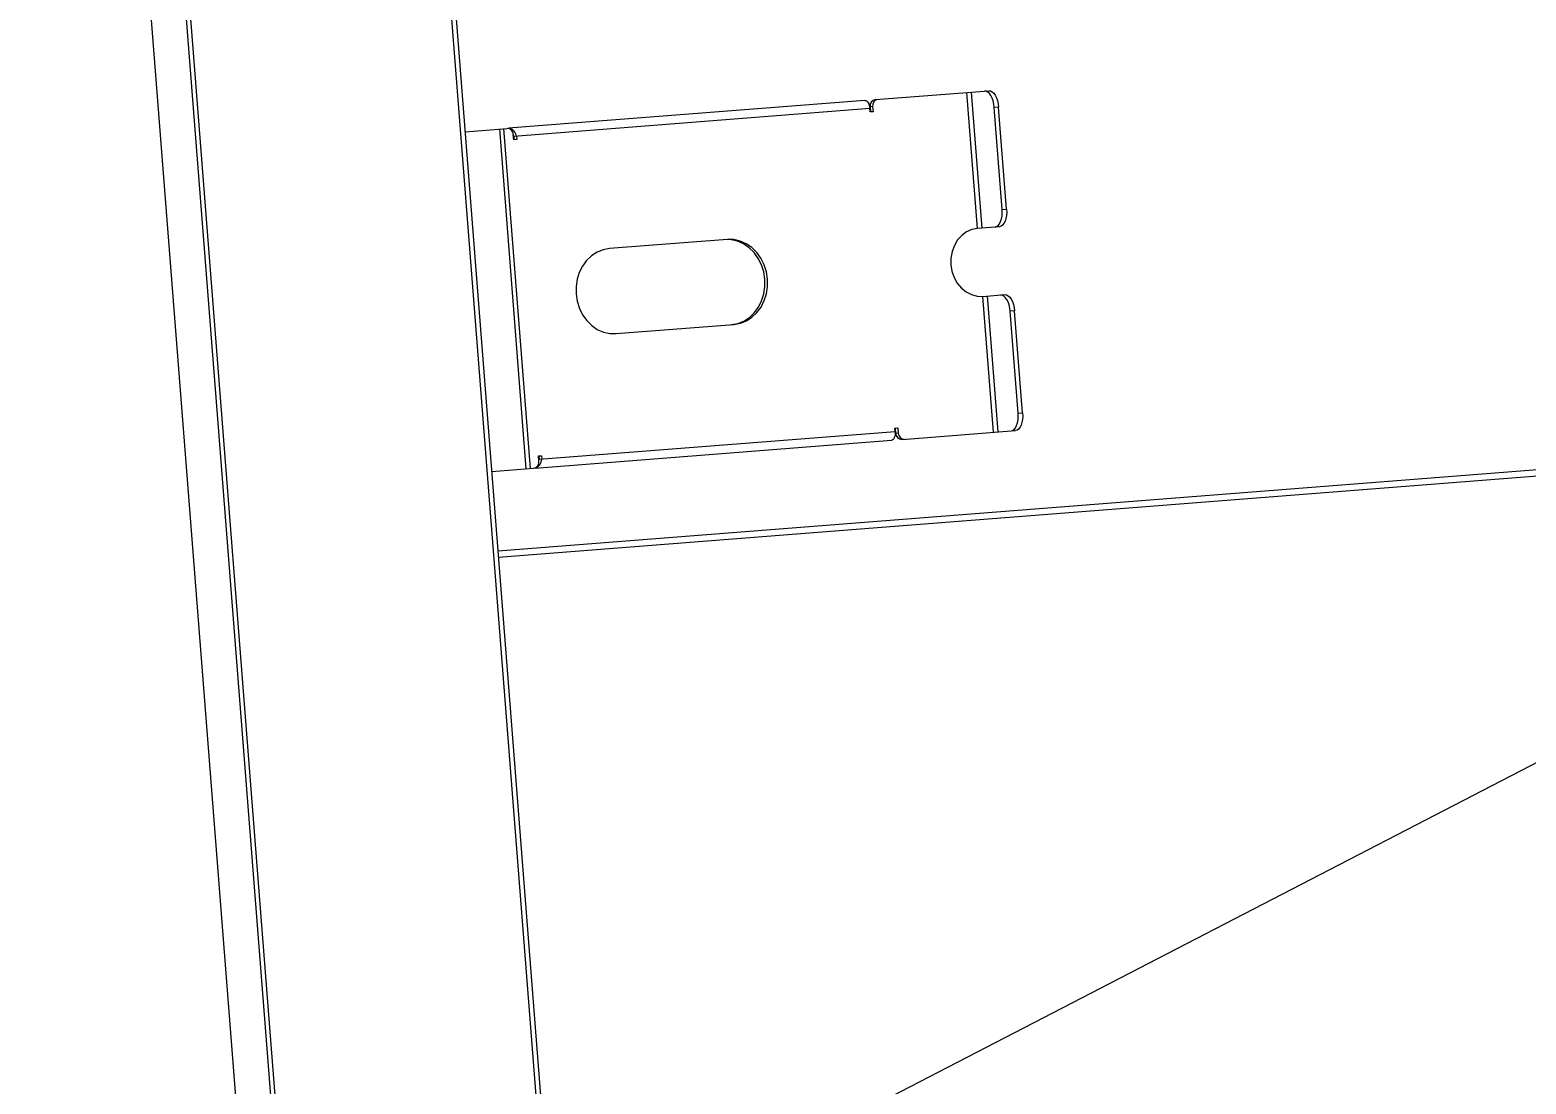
# Model space of a CAD drawing. Header units: millimetres. Extents: x 1954135 to 2038297, y 1349223 to 1397094.
# Drawn here: x 2001489.3 to 2001928, y 1381660 to 1381969.2 of the extents above; entities that cross this region are included whole.
import ezdxf

# ---------------------------------------------------------------- set-up
doc = ezdxf.new("R2010")
doc.units = ezdxf.units.MM
doc.header["$MEASUREMENT"] = 0
doc.layers.get('Defpoints').update_dxf_attribs({"lineweight": 0})
for name, color, linetype, lineweight in [('01_Grundriss (Construction)', 7, 'Continuous', 0), ('10_Einrichtung', 7, 'Continuous', 0), ('13_Ladenbau', 94, 'Continuous', 0)]:
    doc.layers.add(name, color=color, linetype=linetype, lineweight=lineweight)
doc.layers.add('02_Unterzug', color=253, linetype='Continuous', lineweight=0, transparency=0.4)
doc.styles.add('Rossmann', font='ARIALN.TTF', dxfattribs={"height": 100})
doc.styles.add('Style-Arial Narrow', font='ARIALN.TTF')
doc.dimstyles.new('Rossmann', dxfattribs={"dimtxt": 100, "dimasz": 75, "dimexe": 50, "dimexo": 0.0625, "dimgap": 50, "dimtad": 1, "dimdec": 3, "dimlfac": 0.001, "dimzin": 3, "dimtxsty": 'Rossmann', "dimcen": 0, "dimadec": 3, "dimazin": 0, "dimtfac": 1, "dimtdec": 0, "dimtofl": 0, "dimtmove": 0, "dimatfit": 1, "dimfxl": 200, "dimfxlon": 1, "dimfrac": 2, "dimtolj": 1, "dimtzin": 3, "dimarcsym": 0})

# ---------------------------------------------------------------- blocks, each defined once
blk = doc.blocks.new('_Oblique-1')
at = {"color": 0, "linetype": 'ByBlock', "lineweight": -2}
blk.add_line((0.5, 0.5), (-0.5, -0.5), dxfattribs=at)
blk = doc.blocks.new('*D1472')
at = {"layer": '13_Ladenbau', "color": 0, "linetype": 'ByBlock', "lineweight": -2, "transparency": 16777216}
for p, q in [((2001517.81, 1382210.22), (2001498.3, 1382459.46)), ((1998907.29, 1382407.12), (1998926.8, 1382157.89))]:
    blk.add_line(p, q, dxfattribs=at)
at = {"layer": '13_Ladenbau', "color": 94, "linetype": 'Continuous', "lineweight": -2, "transparency": 16777216}
blk.add_line((2001427.43, 1382403.76), (1998997.67, 1382213.59), dxfattribs=at)
at = {"layer": 'Defpoints', "color": 0, "linetype": 'Continuous', "lineweight": 0, "transparency": 16777216}
for p in [(1998871.86, 1382859.75), (1998922.9, 1382207.73), (2001549.61, 1381803.96)]:
    blk.add_point(p, dxfattribs=at)
at = {"layer": '13_Ladenbau', "color": 94, "linetype": 'Continuous', "lineweight": -2, "transparency": 16777216, "xscale": 75, "yscale": 75, "zscale": 75}
for p, rotation in [((2001502.2, 1382409.61), 4.475374000659015), ((1998922.9, 1382207.73), 184.475374000659)]:
    blk.add_blockref('_Oblique-1', p, dxfattribs=dict(at, rotation=rotation))
at = {"layer": '13_Ladenbau', "color": 0, "linetype": 'Continuous', "lineweight": 0, "transparency": 16777216, "insert": (2000203.96, 1382418.43), "char_height": 100, "attachment_point": 5, "rotation": 4.4754, "style": 'Style-Arial Narrow'}
blk.add_mtext('\\A1;2,587', dxfattribs=at)
blk = doc.blocks.new('*U1539')
at = {"layer": '10_Einrichtung', "lineweight": 0, "flags": 128}
blk.add_lwpolyline([(145.48, -680.62), (145.48, 680.62), (-245.48, 680.62), (-245.48, -680.62)], close=True, dxfattribs=at)
blk = doc.blocks.new('*U1541')
at = {"layer": '02_Unterzug', "color": 7}
for p, q in [((-1654.67, 10.18), (-1654.67, 715.43)), ((-1653.37, 10.18), (-1653.37, 715.08)), ((-1732.37, 689.48), (-1732.37, -4.12)), ((-1731.07, 689.48), (-1731.07, -4.47)), ((-1653.37, 472.23), (-1641.12, 472.23)), ((-1643.24, 372.23), (-1643.24, 472.23)), ((-1641.99, 372.23), (-1641.99, 472.23)), ((-1640.64, 472.15), (-1640.64, 472.23)), ((-1535.85, 472.23), (-1640.64, 472.23)), ((-1639.39, 468.73), (-1639.39, 470.23)), ((-1639.27, 469.73), (-1639.39, 469.9)), ((-1639.27, 469.73), (-1639.27, 468.73)), ((-1534.6, 469.73), (-1639.27, 469.73)), ((-1638.52, 469.73), (-1638.52, 468.73)), ((-1534.6, 468.73), (-1534.6, 469.73)), ((-1533.73, 470.23), (-1534.48, 470.23)), ((-1534.48, 470.23), (-1534.48, 468.73)), ((-1533.73, 470.23), (-1533.73, 468.73)), ((-1532.75, 472.23), (-1499.4, 472.23)), ((-1505.82, 432.23), (-1505.82, 472.23)), ((-1504.45, 432.23), (-1504.45, 472.23)), ((-1638.52, 468.73), (-1639.39, 468.73)), ((-1533.73, 468.73), (-1534.6, 468.73)), ((-1496.9, 467.23), (-1498.2, 467.23)), ((-1498.2, 437.23), (-1498.2, 467.23)), ((-1496.9, 437.23), (-1496.9, 467.23)), ((-1579.23, 434.73), (-1613.87, 434.73)), ((-1498.2, 437.23), (-1496.9, 437.23)), ((-1499.4, 432.23), (-1505.82, 432.23)), ((-1613.87, 409.73), (-1579.23, 409.73)), ((-1505.82, 372.23), (-1505.82, 412.23)), ((-1505.82, 412.23), (-1499.4, 412.23)), ((-1504.45, 372.23), (-1504.45, 412.23)), ((-1498.2, 377.23), (-1498.2, 407.23)), ((-1496.9, 407.23), (-1498.2, 407.23)), ((-1496.9, 377.23), (-1496.9, 407.23)), ((-1498.2, 377.23), (-1496.9, 377.23)), ((-1639.39, 375.73), (-1638.52, 375.73)), ((-1639.39, 374.23), (-1639.39, 375.73)), ((-1639.39, 374.55), (-1639.27, 374.73)), ((-1639.27, 375.73), (-1639.27, 374.73)), ((-1639.27, 374.73), (-1534.6, 374.73)), ((-1638.52, 375.73), (-1638.52, 374.73)), ((-1534.6, 375.73), (-1533.73, 375.73)), ((-1534.6, 374.73), (-1534.6, 375.73)), ((-1534.48, 375.73), (-1534.48, 374.23)), ((-1534.48, 374.23), (-1533.73, 374.23)), ((-1533.73, 375.73), (-1533.73, 374.23)), ((-1653.37, 372.23), (-1641.12, 372.23)), ((-1640.64, 372.31), (-1640.64, 372.23)), ((-1640.64, 372.23), (-1535.85, 372.23)), ((-1532.75, 372.23), (-1499.4, 372.23)), ((-1653.37, 348.93), (-1164.67, 348.93)), ((-1162.67, 346.93), (-1653.37, 346.93))]:
    blk.add_line(p, q, dxfattribs=at)
at = {"layer": '02_Unterzug', "color": 7, "flags": 128}
for points in [[(-1535.85, 472.23), (-1535.61, 472.18), (-1535.37, 472.04), (-1535.15, 471.81), (-1534.97, 471.5), (-1534.81, 471.12), (-1534.69, 470.68), (-1534.62, 470.22), (-1534.6, 469.73)], [(-1498.2, 467.23), (-1498.25, 468.2), (-1498.39, 469.14), (-1498.62, 470.01), (-1498.94, 470.76), (-1499.31, 471.39), (-1499.75, 471.85), (-1500.22, 472.13), (-1500.7, 472.23)], [(-1499.4, 472.23), (-1498.92, 472.13), (-1498.45, 471.85), (-1498.02, 471.39), (-1497.64, 470.76), (-1497.33, 470.01), (-1497.09, 469.14), (-1496.95, 468.2), (-1496.9, 467.23)], [(-1613.87, 434.73), (-1615.75, 434.54), (-1617.58, 433.97), (-1619.29, 433.05), (-1620.83, 431.8), (-1622.17, 430.26), (-1623.25, 428.48), (-1624.05, 426.5), (-1624.54, 424.4), (-1624.7, 422.23), (-1624.54, 420.06), (-1624.05, 417.95), (-1623.25, 415.98), (-1622.17, 414.19), (-1620.83, 412.65), (-1619.29, 411.4), (-1617.58, 410.48), (-1615.75, 409.92), (-1613.87, 409.73)], [(-1579.98, 409.73), (-1578.1, 409.92), (-1576.28, 410.48), (-1574.57, 411.4), (-1573.03, 412.65), (-1571.69, 414.19), (-1570.61, 415.98), (-1569.81, 417.95), (-1569.32, 420.06), (-1569.16, 422.23), (-1569.32, 424.4), (-1569.81, 426.5), (-1570.61, 428.48), (-1571.69, 430.26), (-1573.03, 431.8), (-1574.57, 433.05), (-1576.28, 433.97), (-1578.1, 434.54), (-1579.98, 434.73)], [(-1579.23, 409.73), (-1577.35, 409.92), (-1575.53, 410.48), (-1573.82, 411.4), (-1572.28, 412.65), (-1570.94, 414.19), (-1569.86, 415.98), (-1569.06, 417.95), (-1568.57, 420.06), (-1568.41, 422.23), (-1568.57, 424.4), (-1569.06, 426.5), (-1569.86, 428.48), (-1570.94, 430.26), (-1572.28, 431.8), (-1573.82, 433.05), (-1575.53, 433.97), (-1577.35, 434.54), (-1579.23, 434.73)], [(-1500.7, 432.23), (-1500.22, 432.32), (-1499.75, 432.61), (-1499.31, 433.07), (-1498.94, 433.69), (-1498.62, 434.45), (-1498.39, 435.31), (-1498.25, 436.25), (-1498.2, 437.23)], [(-1496.9, 437.23), (-1496.95, 436.25), (-1497.09, 435.31), (-1497.33, 434.45), (-1497.64, 433.69), (-1498.02, 433.07), (-1498.45, 432.61), (-1498.92, 432.32), (-1499.4, 432.23)], [(-1505.82, 432.23), (-1507.51, 432.04), (-1509.13, 431.47), (-1510.63, 430.54), (-1511.94, 429.3), (-1513.02, 427.78), (-1513.82, 426.05), (-1514.31, 424.18), (-1514.48, 422.23), (-1514.31, 420.28), (-1513.82, 418.4), (-1513.02, 416.67), (-1511.94, 415.16), (-1510.63, 413.91), (-1509.13, 412.99), (-1507.51, 412.42), (-1505.82, 412.23)], [(-1498.2, 407.23), (-1498.25, 408.2), (-1498.39, 409.14), (-1498.62, 410.01), (-1498.94, 410.76), (-1499.31, 411.39), (-1499.75, 411.85), (-1500.22, 412.13), (-1500.7, 412.23)], [(-1499.4, 412.23), (-1498.92, 412.13), (-1498.45, 411.85), (-1498.02, 411.39), (-1497.64, 410.76), (-1497.33, 410.01), (-1497.09, 409.14), (-1496.95, 408.2), (-1496.9, 407.23)], [(-1500.7, 372.23), (-1500.22, 372.32), (-1499.75, 372.61), (-1499.31, 373.07), (-1498.94, 373.69), (-1498.62, 374.45), (-1498.39, 375.31), (-1498.25, 376.25), (-1498.2, 377.23)], [(-1496.9, 377.23), (-1496.95, 376.25), (-1497.09, 375.31), (-1497.33, 374.45), (-1497.64, 373.69), (-1498.02, 373.07), (-1498.45, 372.61), (-1498.92, 372.32), (-1499.4, 372.23)], [(-1534.6, 374.73), (-1534.62, 374.24), (-1534.69, 373.77), (-1534.81, 373.34), (-1534.97, 372.96), (-1535.15, 372.65), (-1535.37, 372.42), (-1535.61, 372.28), (-1535.85, 372.23)]]:
    blk.add_lwpolyline(points, dxfattribs=at)
at = {"layer": '02_Unterzug', "color": 7}
for centre, radius, start, end in [((-1641.26, 470.35), 1.88, 356.1887, 85.5981), ((-1641.19, 469.61), 2.67, 2.4452, 78.0446), ((-1532.61, 470.35), 1.88, 94.4019, 183.8113), ((-1531.86, 470.35), 1.88, 94.4019, 183.8113), ((-1641.26, 374.1), 1.88, 274.4019, 3.8113), ((-1641.36, 374.98), 2.85, 284.6164, 354.8938), ((-1532.61, 374.1), 1.88, 176.1887, 265.5981), ((-1531.86, 374.1), 1.88, 176.1887, 265.5981)]:
    blk.add_arc(centre, radius, start, end, dxfattribs=at)
blk = doc.blocks.new('Lübecker Kompakt 2024 rechts lang')
at = {"layer": '10_Einrichtung', "color": 7}
for p, q in [((-1654.67, 25.44), (-1654.67, 730.69)), ((-1653.37, 25.44), (-1653.37, 730.34)), ((-1732.37, 704.74), (-1732.37, 11.14)), ((-1731.07, 704.74), (-1731.07, 10.79)), ((-1653.37, 487.49), (-1641.12, 487.49)), ((-1643.24, 387.49), (-1643.24, 487.49)), ((-1641.99, 387.49), (-1641.99, 487.49)), ((-1640.64, 487.41), (-1640.64, 487.49)), ((-1535.85, 487.49), (-1640.64, 487.49)), ((-1532.75, 487.49), (-1499.4, 487.49)), ((-1505.82, 447.49), (-1505.82, 487.49)), ((-1504.45, 447.49), (-1504.45, 487.49)), ((-1639.39, 483.99), (-1639.39, 485.49)), ((-1639.27, 484.99), (-1639.39, 485.16)), ((-1638.52, 483.99), (-1639.39, 483.99)), ((-1639.27, 484.99), (-1639.27, 483.99)), ((-1534.6, 484.99), (-1639.27, 484.99)), ((-1638.52, 484.99), (-1638.52, 483.99)), ((-1534.6, 483.99), (-1534.6, 484.99)), ((-1533.73, 483.99), (-1534.6, 483.99)), ((-1533.73, 485.49), (-1534.48, 485.49)), ((-1534.48, 485.49), (-1534.48, 483.99)), ((-1533.73, 485.49), (-1533.73, 483.99)), ((-1496.9, 482.49), (-1498.2, 482.49)), ((-1498.2, 452.49), (-1498.2, 482.49)), ((-1496.9, 452.49), (-1496.9, 482.49)), ((-1498.2, 452.49), (-1496.9, 452.49)), ((-1579.23, 449.99), (-1613.87, 449.99)), ((-1499.4, 447.49), (-1505.82, 447.49)), ((-1505.82, 387.49), (-1505.82, 427.49)), ((-1505.82, 427.49), (-1499.4, 427.49)), ((-1504.45, 387.49), (-1504.45, 427.49)), ((-1613.87, 424.99), (-1579.23, 424.99)), ((-1498.2, 392.49), (-1498.2, 422.49)), ((-1496.9, 422.49), (-1498.2, 422.49)), ((-1496.9, 392.49), (-1496.9, 422.49)), ((-1639.39, 390.99), (-1638.52, 390.99)), ((-1639.39, 389.49), (-1639.39, 390.99)), ((-1639.27, 390.99), (-1639.27, 389.99)), ((-1638.52, 390.99), (-1638.52, 389.99)), ((-1534.6, 390.99), (-1533.73, 390.99)), ((-1534.6, 389.99), (-1534.6, 390.99)), ((-1534.48, 390.99), (-1534.48, 389.49)), ((-1533.73, 390.99), (-1533.73, 389.49)), ((-1498.2, 392.49), (-1496.9, 392.49)), ((-1653.37, 387.49), (-1641.12, 387.49)), ((-1640.64, 387.57), (-1640.64, 387.49)), ((-1640.64, 387.49), (-1535.85, 387.49)), ((-1639.39, 389.81), (-1639.27, 389.99)), ((-1639.27, 389.99), (-1534.6, 389.99)), ((-1534.48, 389.49), (-1533.73, 389.49)), ((-1532.75, 387.49), (-1499.4, 387.49)), ((-1653.37, 364.19), (-1164.67, 364.19)), ((-1162.67, 362.19), (-1653.37, 362.19))]:
    blk.add_line(p, q, dxfattribs=at)
at = {"layer": '10_Einrichtung', "color": 7, "flags": 128}
for points in [[(-1535.85, 487.49), (-1535.61, 487.44), (-1535.37, 487.3), (-1535.15, 487.07), (-1534.97, 486.76), (-1534.81, 486.38), (-1534.69, 485.94), (-1534.62, 485.48), (-1534.6, 484.99)], [(-1498.2, 482.49), (-1498.25, 483.46), (-1498.39, 484.4), (-1498.62, 485.27), (-1498.94, 486.02), (-1499.31, 486.65), (-1499.75, 487.11), (-1500.22, 487.39), (-1500.7, 487.49)], [(-1499.4, 487.49), (-1498.92, 487.39), (-1498.45, 487.11), (-1498.02, 486.65), (-1497.64, 486.02), (-1497.33, 485.27), (-1497.09, 484.4), (-1496.95, 483.46), (-1496.9, 482.49)], [(-1500.7, 447.49), (-1500.22, 447.58), (-1499.75, 447.87), (-1499.31, 448.33), (-1498.94, 448.95), (-1498.62, 449.71), (-1498.39, 450.57), (-1498.25, 451.51), (-1498.2, 452.49)], [(-1496.9, 452.49), (-1496.95, 451.51), (-1497.09, 450.57), (-1497.33, 449.71), (-1497.64, 448.95), (-1498.02, 448.33), (-1498.45, 447.87), (-1498.92, 447.58), (-1499.4, 447.49)], [(-1613.87, 449.99), (-1615.75, 449.8), (-1617.58, 449.23), (-1619.29, 448.31), (-1620.83, 447.06), (-1622.17, 445.52), (-1623.25, 443.74), (-1624.05, 441.76), (-1624.54, 439.66), (-1624.7, 437.49), (-1624.54, 435.32), (-1624.05, 433.21), (-1623.25, 431.24), (-1622.17, 429.45), (-1620.83, 427.91), (-1619.29, 426.66), (-1617.58, 425.74), (-1615.75, 425.18), (-1613.87, 424.99)], [(-1579.98, 424.99), (-1578.1, 425.18), (-1576.28, 425.74), (-1574.57, 426.66), (-1573.03, 427.91), (-1571.69, 429.45), (-1570.61, 431.24), (-1569.81, 433.21), (-1569.32, 435.32), (-1569.16, 437.49), (-1569.32, 439.66), (-1569.81, 441.76), (-1570.61, 443.74), (-1571.69, 445.52), (-1573.03, 447.06), (-1574.57, 448.31), (-1576.28, 449.23), (-1578.1, 449.8), (-1579.98, 449.99)], [(-1579.23, 424.99), (-1577.35, 425.18), (-1575.53, 425.74), (-1573.82, 426.66), (-1572.28, 427.91), (-1570.94, 429.45), (-1569.86, 431.24), (-1569.06, 433.21), (-1568.57, 435.32), (-1568.41, 437.49), (-1568.57, 439.66), (-1569.06, 441.76), (-1569.86, 443.74), (-1570.94, 445.52), (-1572.28, 447.06), (-1573.82, 448.31), (-1575.53, 449.23), (-1577.35, 449.8), (-1579.23, 449.99)], [(-1505.82, 447.49), (-1507.51, 447.3), (-1509.13, 446.73), (-1510.63, 445.8), (-1511.94, 444.56), (-1513.02, 443.04), (-1513.82, 441.31), (-1514.31, 439.44), (-1514.48, 437.49), (-1514.31, 435.54), (-1513.82, 433.66), (-1513.02, 431.93), (-1511.94, 430.42), (-1510.63, 429.17), (-1509.13, 428.25), (-1507.51, 427.68), (-1505.82, 427.49)], [(-1498.2, 422.49), (-1498.25, 423.46), (-1498.39, 424.4), (-1498.62, 425.27), (-1498.94, 426.02), (-1499.31, 426.65), (-1499.75, 427.11), (-1500.22, 427.39), (-1500.7, 427.49)], [(-1499.4, 427.49), (-1498.92, 427.39), (-1498.45, 427.11), (-1498.02, 426.65), (-1497.64, 426.02), (-1497.33, 425.27), (-1497.09, 424.4), (-1496.95, 423.46), (-1496.9, 422.49)], [(-1500.7, 387.49), (-1500.22, 387.58), (-1499.75, 387.87), (-1499.31, 388.33), (-1498.94, 388.95), (-1498.62, 389.71), (-1498.39, 390.57), (-1498.25, 391.51), (-1498.2, 392.49)], [(-1496.9, 392.49), (-1496.95, 391.51), (-1497.09, 390.57), (-1497.33, 389.71), (-1497.64, 388.95), (-1498.02, 388.33), (-1498.45, 387.87), (-1498.92, 387.58), (-1499.4, 387.49)], [(-1534.6, 389.99), (-1534.62, 389.5), (-1534.69, 389.03), (-1534.81, 388.6), (-1534.97, 388.22), (-1535.15, 387.91), (-1535.37, 387.68), (-1535.61, 387.54), (-1535.85, 387.49)]]:
    blk.add_lwpolyline(points, dxfattribs=at)
at = {"layer": '10_Einrichtung', "color": 7}
for centre, radius, start, end in [((-1641.26, 485.61), 1.88, 356.1887, 85.5981), ((-1641.19, 484.87), 2.67, 2.4452, 78.0446), ((-1532.61, 485.61), 1.88, 94.4019, 183.8113), ((-1531.86, 485.61), 1.88, 94.4019, 183.8113), ((-1641.26, 389.36), 1.88, 274.4019, 3.8113), ((-1641.36, 390.24), 2.85, 284.6164, 354.8938), ((-1532.61, 389.36), 1.88, 176.1887, 265.5981), ((-1531.86, 389.36), 1.88, 176.1887, 265.5981)]:
    blk.add_arc(centre, radius, start, end, dxfattribs=at)
blk = doc.blocks.new('reLüko2024l-A')
at = {"layer": '02_Unterzug', "color": 7}
blk.add_blockref('*U1541', (2133.44, -1111.66), dxfattribs=at)
at = {"layer": '10_Einrichtung', "linetype": 'Continuous', "lineweight": 0}
blk.add_blockref('*U1539', (245.48, -1034.65), dxfattribs=at)
at = {"layer": '10_Einrichtung', "linetype": 'Continuous'}
blk.add_blockref('Lübecker Kompakt 2024 rechts lang', (2133.44, -1126.92), dxfattribs=at)

msp = doc.modelspace()

# ---------------------------------------------------------------- linework, layer by layer
at = {"layer": '01_Grundriss (Construction)', "color": 253, "linetype": 'Continuous', "lineweight": 0}
msp.add_line((2010448.2463, 1386160.5564), (1999730.6448, 1380615.8967), dxfattribs=at)

# ---------------------------------------------------------------- block references
at = {"layer": '10_Einrichtung', "color": 5, "linetype": 'Continuous', "lineweight": 13, "rotation": 4.475374000659478}
msp.add_blockref('reLüko2024l-A', (2001088.4459, 1382539.3748), dxfattribs=at)

# ---------------------------------------------------------------- dimensions: what is measured, and where the dimension line sits
at = {"layer": '13_Ladenbau', "color": 94, "linetype": 'Continuous', "lineweight": 0}
dim = msp.add_linear_dim(base=(1998922.8974, 1382207.7345), p1=(2001549.6069, 1381803.961), p2=(1998871.8644, 1382859.7525), angle=184.475374, dimstyle='Rossmann', override={"dimtxsty": 'Style-Arial Narrow', "dimblk": '_Oblique-1', "dimclrd": 94, "dimtdec": 3, "dimfrac": 0}, dxfattribs=at)
dim.commit()
dim.dimension.update_dxf_attribs({"geometry": '*D1472', "text_midpoint": (2000203.9593, 1382418.4345)})

doc.saveas('drawing.dxf')
